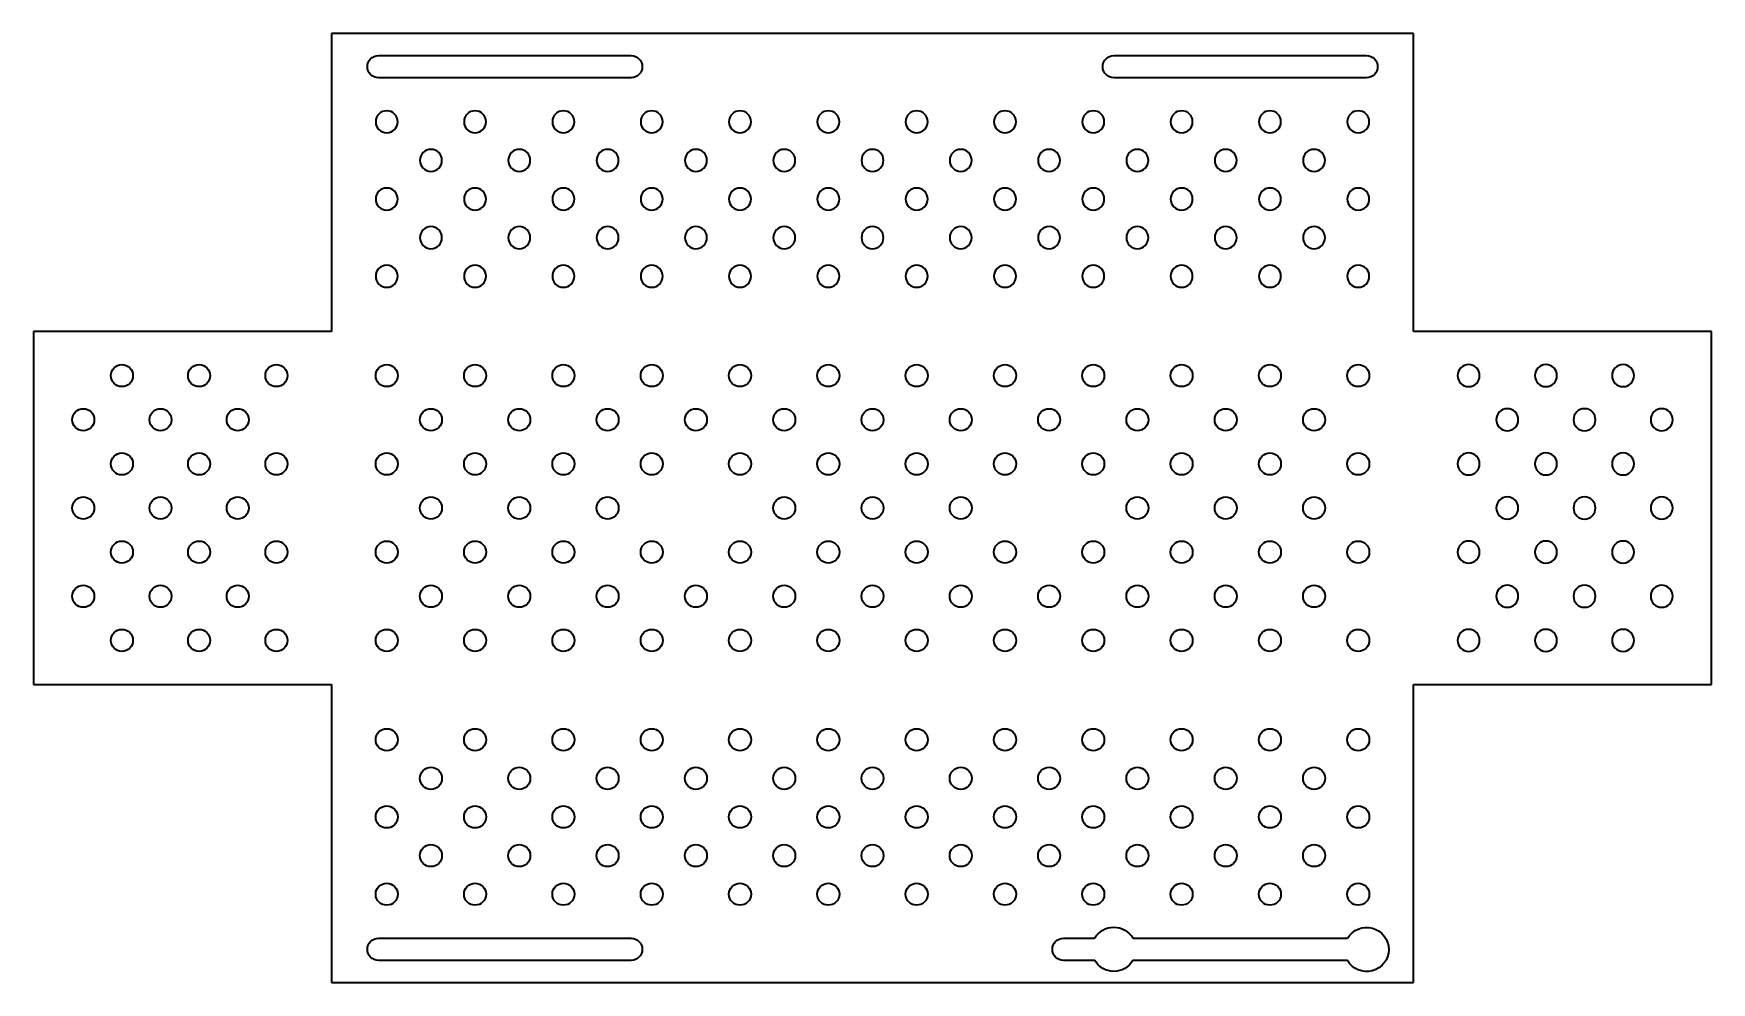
# Model space of a CAD drawing. Header units: inches. Extents: x -6.8 to 31.2, y -6.8 to 14.8.
import ezdxf

# ---------------------------------------------------------------- set-up
doc = ezdxf.new("R2010")
doc.units = ezdxf.units.IN
doc.header["$MEASUREMENT"] = 0
doc.layers.add('1', color=7, linetype='Continuous', true_color=0xffffff)

msp = doc.modelspace()

# ---------------------------------------------------------------- linework, layer by layer
at = {"layer": '1', "color": 252, "linetype": 'Continuous', "lineweight": 35}
for p, q in [((0, 14.75, 0.0625), (0, 8, 0.0625)), ((24.5, 14.75, 0.0625), (0, 14.75, 0.0625)), ((24.5, 14.75), (0, 14.75)), ((0, 14.75), (0, 8)), ((0, 14.75, 0.0625), (0, 14.75)), ((24.5, 8, 0.0625), (24.5, 14.75, 0.0625)), ((24.5, 14.75, 0.0625), (24.5, 14.75)), ((24.5, 8), (24.5, 14.75)), ((1.06, 14.25, 0.0625), (1.06, 14.25)), ((1.06, 14.25), (6.785, 14.25)), ((1.06, 14.25, 0.0625), (6.785, 14.25, 0.0625)), ((6.785, 14.25, 0.0625), (6.785, 14.25)), ((17.715, 14.25, 0.0625), (23.44, 14.25, 0.0625)), ((17.715, 14.25, 0.0625), (17.715, 14.25)), ((17.715, 14.25), (23.44, 14.25)), ((23.44, 14.25, 0.0625), (23.44, 14.25)), ((6.785, 13.75), (1.06, 13.75)), ((1.06, 13.75, 0.0625), (1.06, 13.75)), ((6.785, 13.75, 0.0625), (1.06, 13.75, 0.0625)), ((6.785, 13.75, 0.0625), (6.785, 13.75)), ((23.44, 13.75, 0.0625), (17.715, 13.75, 0.0625)), ((23.44, 13.75), (17.715, 13.75)), ((17.715, 13.75, 0.0625), (17.715, 13.75)), ((23.44, 13.75, 0.0625), (23.44, 13.75)), ((-6.75, 8, 0.0625), (-6.75, 0, 0.0625)), ((-6.75, 8), (-6.75, 0)), ((0, 8, 0.0625), (-6.75, 8, 0.0625)), ((0, 8), (-6.75, 8)), ((-6.75, 8, 0.0625), (-6.75, 8)), ((0, 8, 0.0625), (0, 8)), ((31.25, 8, 0.0625), (24.5, 8, 0.0625)), ((24.5, 8, 0.0625), (24.5, 8)), ((31.25, 8), (24.5, 8)), ((31.25, 0, 0.0625), (31.25, 8, 0.0625)), ((31.25, 8, 0.0625), (31.25, 8)), ((31.25, 0), (31.25, 8)), ((-6.75, 0), (0, 0)), ((-6.75, 0, 0.0625), (0, 0, 0.0625)), ((-6.75, 0, 0.0625), (-6.75, 0)), ((0, 0), (0, -6.75)), ((0, 0, 0.0625), (0, -6.75, 0.0625)), ((0, 0, 0.0625), (0, 0)), ((24.5, -6.75, 0.0625), (24.5, 0, 0.0625)), ((24.5, 0, 0.0625), (24.5, 0)), ((24.5, -6.75), (24.5, 0)), ((24.5, 0, 0.0625), (31.25, 0, 0.0625)), ((24.5, 0), (31.25, 0)), ((31.25, 0, 0.0625), (31.25, 0)), ((1.06, -5.75), (6.785, -5.75)), ((1.06, -5.75, 0.0625), (1.06, -5.75)), ((1.06, -5.75, 0.0625), (6.785, -5.75, 0.0625)), ((6.785, -5.75, 0.0625), (6.785, -5.75)), ((16.575024, -5.75, 0.0625), (16.575024, -5.75)), ((16.575024, -5.75, 0.0625), (17.28102, -5.75, 0.0625)), ((16.575024, -5.75), (17.28102, -5.75)), ((17.28102, -5.75, 0.0625), (17.28102, -5.75)), ((18.14898, -5.75, 0.0625), (23.00898, -5.75, 0.0625)), ((18.14898, -5.75, 0.0625), (18.14898, -5.75)), ((18.14898, -5.75), (23.00898, -5.75)), ((23.00898, -5.75, 0.0625), (23.00898, -5.75)), ((6.785, -6.25, 0.0625), (1.06, -6.25, 0.0625)), ((1.06, -6.25, 0.0625), (1.06, -6.25)), ((6.785, -6.25), (1.06, -6.25)), ((6.785, -6.25, 0.0625), (6.785, -6.25)), ((16.575024, -6.25, 0.0625), (16.575024, -6.25)), ((17.282964, -6.25, 0.0625), (16.575024, -6.25, 0.0625)), ((17.282964, -6.25), (16.575024, -6.25)), ((17.282964, -6.25, 0.0625), (17.282964, -6.25)), ((18.147036, -6.25, 0.0625), (18.147036, -6.25)), ((23.007048, -6.253526, 0.0625), (18.147036, -6.25, 0.0625)), ((23.007048, -6.253526), (18.147036, -6.25)), ((23.007048, -6.253526, 0.0625), (23.007048, -6.253526)), ((0, -6.75, 0.0625), (24.5, -6.75, 0.0625)), ((0, -6.75, 0.0625), (0, -6.75)), ((0, -6.75), (24.5, -6.75)), ((24.5, -6.75, 0.0625), (24.5, -6.75))]:
    msp.add_line(p, q, dxfattribs=at)
at = {"layer": '1', "color": 252, "linetype": 'Continuous', "lineweight": 35, "extrusion": (0, 0, -1)}
for centre in [(-1.25, 12.75), (-1.25, 12.75, -0.0625), (-3.25, 12.75, -0.0625), (-3.25, 12.75), (-5.25, 12.75, -0.0625), (-5.25, 12.75), (-7.25, 12.75, -0.0625), (-7.25, 12.75), (-9.25, 12.75), (-9.25, 12.75, -0.0625), (-11.25, 12.75), (-11.25, 12.75, -0.0625), (-13.25, 12.75), (-13.25, 12.75, -0.0625), (-15.25, 12.75, -0.0625), (-15.25, 12.75), (-17.25, 12.75), (-17.25, 12.75, -0.0625), (-19.25, 12.75), (-19.25, 12.75, -0.0625), (-21.25, 12.75), (-21.25, 12.75, -0.0625), (-23.25, 12.75, -0.0625), (-23.25, 12.75), (-2.25, 11.875), (-2.25, 11.875, -0.0625), (-4.25, 11.875, -0.0625), (-4.25, 11.875), (-6.25, 11.875), (-6.25, 11.875, -0.0625), (-8.25, 11.875), (-8.25, 11.875, -0.0625), (-10.25, 11.875), (-10.25, 11.875, -0.0625), (-12.25, 11.875, -0.0625), (-12.25, 11.875), (-14.25, 11.875), (-14.25, 11.875, -0.0625), (-16.25, 11.875), (-16.25, 11.875, -0.0625), (-18.25, 11.875, -0.0625), (-18.25, 11.875), (-20.25, 11.875), (-20.25, 11.875, -0.0625), (-22.25, 11.875, -0.0625), (-22.25, 11.875), (-1.25, 11), (-1.25, 11, -0.0625), (-3.25, 11, -0.0625), (-3.25, 11), (-5.25, 11), (-5.25, 11, -0.0625), (-7.25, 11), (-7.25, 11, -0.0625), (-9.25, 11), (-9.25, 11, -0.0625), (-11.25, 11, -0.0625), (-11.25, 11), (-13.25, 11, -0.0625), (-13.25, 11), (-15.25, 11), (-15.25, 11, -0.0625), (-17.25, 11), (-17.25, 11, -0.0625), (-19.25, 11), (-19.25, 11, -0.0625), (-21.25, 11), (-21.25, 11, -0.0625), (-23.25, 11), (-23.25, 11, -0.0625), (-2.25, 10.125), (-2.25, 10.125, -0.0625), (-4.25, 10.125, -0.0625), (-4.25, 10.125), (-6.25, 10.125, -0.0625), (-6.25, 10.125), (-8.25, 10.125), (-8.25, 10.125, -0.0625), (-10.25, 10.125), (-10.25, 10.125, -0.0625), (-12.25, 10.125), (-12.25, 10.125, -0.0625), (-14.25, 10.125), (-14.25, 10.125, -0.0625), (-16.25, 10.125, -0.0625), (-16.25, 10.125), (-18.25, 10.125), (-18.25, 10.125, -0.0625), (-20.25, 10.125, -0.0625), (-20.25, 10.125), (-22.25, 10.125), (-22.25, 10.125, -0.0625), (-1.25, 9.25, -0.0625), (-1.25, 9.25), (-3.25, 9.25, -0.0625), (-3.25, 9.25), (-5.25, 9.25, -0.0625), (-5.25, 9.25), (-7.25, 9.25), (-7.25, 9.25, -0.0625), (-9.25, 9.25, -0.0625), (-9.25, 9.25), (-11.25, 9.25), (-11.25, 9.25, -0.0625), (-13.25, 9.25, -0.0625), (-13.25, 9.25), (-15.25, 9.25, -0.0625), (-15.25, 9.25), (-17.25, 9.25, -0.0625), (-17.25, 9.25), (-19.25, 9.25, -0.0625), (-19.25, 9.25), (-21.25, 9.25), (-21.25, 9.25, -0.0625), (-23.25, 9.25, -0.0625), (-23.25, 9.25), (-25.75, 7), (-25.75, 7, -0.0625), (-27.5, 7, -0.0625), (-27.5, 7), (-29.25, 7, -0.0625), (-29.25, 7), (-26.625, 6), (-26.625, 6, -0.0625), (-28.375, 6, -0.0625), (-28.375, 6), (-30.125, 6), (-30.125, 6, -0.0625), (-25.75, 5, -0.0625), (-25.75, 5), (-27.5, 5, -0.0625), (-27.5, 5), (-29.25, 5, -0.0625), (-29.25, 5), (-26.625, 4), (-26.625, 4, -0.0625), (-28.375, 4), (-28.375, 4, -0.0625), (-30.125, 4), (-30.125, 4, -0.0625), (-25.75, 3, -0.0625), (-25.75, 3), (-27.5, 3), (-27.5, 3, -0.0625), (-29.25, 3), (-29.25, 3, -0.0625), (-26.625, 2), (-26.625, 2, -0.0625), (-28.375, 2), (-28.375, 2, -0.0625), (-30.125, 2, -0.0625), (-30.125, 2), (-25.75, 1, -0.0625), (-25.75, 1), (-27.5, 1), (-27.5, 1, -0.0625), (-29.25, 1), (-29.25, 1, -0.0625)]:
    msp.add_circle(centre, 0.25, dxfattribs=at)
at = {"layer": '1', "color": 252, "linetype": 'Continuous', "lineweight": 35}
for centre in [(-4.75, 7), (-4.75, 7, 0.0625), (-3, 7, 0.0625), (-3, 7), (-1.25, 7), (-1.25, 7, 0.0625), (1.25, 7), (1.25, 7, 0.0625), (3.25, 7, 0.0625), (3.25, 7), (5.25, 7, 0.0625), (5.25, 7), (7.25, 7, 0.0625), (7.25, 7), (9.25, 7), (9.25, 7, 0.0625), (11.25, 7, 0.0625), (11.25, 7), (13.25, 7), (13.25, 7, 0.0625), (15.25, 7), (15.25, 7, 0.0625), (17.25, 7), (17.25, 7, 0.0625), (19.25, 7), (19.25, 7, 0.0625), (21.25, 7), (21.25, 7, 0.0625), (23.25, 7), (23.25, 7, 0.0625), (-5.625, 6, 0.0625), (-5.625, 6), (-3.875, 6, 0.0625), (-3.875, 6), (-2.125, 6), (-2.125, 6, 0.0625), (2.25, 6), (2.25, 6, 0.0625), (4.25, 6), (4.25, 6, 0.0625), (6.25, 6), (6.25, 6, 0.0625), (8.25, 6), (8.25, 6, 0.0625), (10.25, 6, 0.0625), (10.25, 6), (12.25, 6), (12.25, 6, 0.0625), (14.25, 6), (14.25, 6, 0.0625), (16.25, 6), (16.25, 6, 0.0625), (18.25, 6), (18.25, 6, 0.0625), (20.25, 6), (20.25, 6, 0.0625), (22.25, 6), (22.25, 6, 0.0625), (-4.75, 5), (-4.75, 5, 0.0625), (-3, 5), (-3, 5, 0.0625), (-1.25, 5, 0.0625), (-1.25, 5), (1.25, 5), (1.25, 5, 0.0625), (3.25, 5), (3.25, 5, 0.0625), (5.25, 5), (5.25, 5, 0.0625), (7.25, 5), (7.25, 5, 0.0625), (9.25, 5, 0.0625), (9.25, 5), (11.25, 5, 0.0625), (11.25, 5), (13.25, 5), (13.25, 5, 0.0625), (15.25, 5), (15.25, 5, 0.0625), (17.25, 5), (17.25, 5, 0.0625), (19.25, 5), (19.25, 5, 0.0625), (21.25, 5), (21.25, 5, 0.0625), (23.25, 5), (23.25, 5, 0.0625), (-5.625, 4, 0.0625), (-5.625, 4), (-3.875, 4, 0.0625), (-3.875, 4), (-2.125, 4, 0.0625), (-2.125, 4), (2.25, 4, 0.0625), (2.25, 4), (4.25, 4), (4.25, 4, 0.0625), (6.25, 4), (6.25, 4, 0.0625), (10.25, 4, 0.0625), (10.25, 4), (12.25, 4), (12.25, 4, 0.0625), (14.25, 4), (14.25, 4, 0.0625), (18.25, 4, 0.0625), (18.25, 4), (20.25, 4, 0.0625), (20.25, 4), (22.25, 4), (22.25, 4, 0.0625), (-4.75, 3, 0.0625), (-4.75, 3), (-3, 3, 0.0625), (-3, 3), (-1.25, 3), (-1.25, 3, 0.0625), (1.25, 3, 0.0625), (1.25, 3), (3.25, 3), (3.25, 3, 0.0625), (5.25, 3), (5.25, 3, 0.0625), (7.25, 3, 0.0625), (7.25, 3), (9.25, 3), (9.25, 3, 0.0625), (11.25, 3, 0.0625), (11.25, 3), (13.25, 3, 0.0625), (13.25, 3), (15.25, 3), (15.25, 3, 0.0625), (17.25, 3), (17.25, 3, 0.0625), (19.25, 3, 0.0625), (19.25, 3), (21.25, 3), (21.25, 3, 0.0625), (23.25, 3), (23.25, 3, 0.0625), (-5.625, 2, 0.0625), (-5.625, 2), (-3.875, 2, 0.0625), (-3.875, 2), (-2.125, 2), (-2.125, 2, 0.0625), (2.25, 2, 0.0625), (2.25, 2), (4.25, 2), (4.25, 2, 0.0625), (6.25, 2), (6.25, 2, 0.0625), (8.25, 2, 0.0625), (8.25, 2), (10.25, 2), (10.25, 2, 0.0625), (12.25, 2, 0.0625), (12.25, 2), (14.25, 2, 0.0625), (14.25, 2), (16.25, 2), (16.25, 2, 0.0625), (18.25, 2, 0.0625), (18.25, 2), (20.25, 2), (20.25, 2, 0.0625), (22.25, 2, 0.0625), (22.25, 2), (-4.75, 1, 0.0625), (-4.75, 1), (-3, 1, 0.0625), (-3, 1), (-1.25, 1, 0.0625), (-1.25, 1), (1.25, 1, 0.0625), (1.25, 1), (3.25, 1), (3.25, 1, 0.0625), (5.25, 1, 0.0625), (5.25, 1), (7.25, 1, 0.0625), (7.25, 1), (9.25, 1, 0.0625), (9.25, 1), (11.25, 1, 0.0625), (11.25, 1), (13.25, 1), (13.25, 1, 0.0625), (15.25, 1, 0.0625), (15.25, 1), (17.25, 1, 0.0625), (17.25, 1), (19.25, 1, 0.0625), (19.25, 1), (21.25, 1), (21.25, 1, 0.0625), (23.25, 1), (23.25, 1, 0.0625), (1.25, -1.25), (1.25, -1.25, 0.0625), (3.25, -1.25, 0.0625), (3.25, -1.25), (5.25, -1.25), (5.25, -1.25, 0.0625), (7.25, -1.25), (7.25, -1.25, 0.0625), (9.25, -1.25, 0.0625), (9.25, -1.25), (11.25, -1.25), (11.25, -1.25, 0.0625), (13.25, -1.25, 0.0625), (13.25, -1.25), (15.25, -1.25, 0.0625), (15.25, -1.25), (17.25, -1.25, 0.0625), (17.25, -1.25), (19.25, -1.25), (19.25, -1.25, 0.0625), (21.25, -1.25), (21.25, -1.25, 0.0625), (23.25, -1.25, 0.0625), (23.25, -1.25), (2.25, -2.125, 0.0625), (2.25, -2.125), (4.25, -2.125, 0.0625), (4.25, -2.125), (6.25, -2.125, 0.0625), (6.25, -2.125), (8.25, -2.125), (8.25, -2.125, 0.0625), (10.25, -2.125, 0.0625), (10.25, -2.125), (12.25, -2.125), (12.25, -2.125, 0.0625), (14.25, -2.125, 0.0625), (14.25, -2.125), (16.25, -2.125, 0.0625), (16.25, -2.125), (18.25, -2.125, 0.0625), (18.25, -2.125), (20.25, -2.125, 0.0625), (20.25, -2.125), (22.25, -2.125), (22.25, -2.125, 0.0625), (1.25, -3, 0.0625), (1.25, -3), (3.25, -3), (3.25, -3, 0.0625), (5.25, -3, 0.0625), (5.25, -3), (7.25, -3, 0.0625), (7.25, -3), (9.25, -3, 0.0625), (9.25, -3), (11.25, -3), (11.25, -3, 0.0625), (13.25, -3), (13.25, -3, 0.0625), (15.25, -3, 0.0625), (15.25, -3), (17.25, -3, 0.0625), (17.25, -3), (19.25, -3), (19.25, -3, 0.0625), (21.25, -3, 0.0625), (21.25, -3), (23.25, -3, 0.0625), (23.25, -3), (2.25, -3.875, 0.0625), (2.25, -3.875), (4.25, -3.875, 0.0625), (4.25, -3.875), (6.25, -3.875, 0.0625), (6.25, -3.875), (8.25, -3.875), (8.25, -3.875, 0.0625), (10.25, -3.875), (10.25, -3.875, 0.0625), (12.25, -3.875), (12.25, -3.875, 0.0625), (14.25, -3.875, 0.0625), (14.25, -3.875), (16.25, -3.875, 0.0625), (16.25, -3.875), (18.25, -3.875, 0.0625), (18.25, -3.875), (20.25, -3.875), (20.25, -3.875, 0.0625), (22.25, -3.875), (22.25, -3.875, 0.0625), (1.25, -4.75), (1.25, -4.75, 0.0625), (3.25, -4.75), (3.25, -4.75, 0.0625), (5.25, -4.75, 0.0625), (5.25, -4.75), (7.25, -4.75), (7.25, -4.75, 0.0625), (9.25, -4.75), (9.25, -4.75, 0.0625), (11.25, -4.75), (11.25, -4.75, 0.0625), (13.25, -4.75), (13.25, -4.75, 0.0625), (15.25, -4.75), (15.25, -4.75, 0.0625), (17.25, -4.75, 0.0625), (17.25, -4.75), (19.25, -4.75, 0.0625), (19.25, -4.75), (21.25, -4.75), (21.25, -4.75, 0.0625), (23.25, -4.75), (23.25, -4.75, 0.0625)]:
    msp.add_circle(centre, 0.25, dxfattribs=at)
at = {"layer": '1', "color": 252, "linetype": 'Continuous', "lineweight": 35, "extrusion": (0, 0, -1)}
for centre, radius, start, end in [((-1.06, 14), 0.25, 270, 90), ((-1.06, 14, -0.0625), 0.25, 270, 90), ((-6.785, 14), 0.25, 90, 270), ((-6.785, 14, -0.0625), 0.25, 90, 270), ((-17.715, 14), 0.25, 270, 90), ((-17.715, 14, -0.0625), 0.25, 270, 90), ((-23.44, 14), 0.25, 90, 270), ((-23.44, 14, -0.0625), 0.25, 90, 270), ((-17.715, -5.998316, -0.0625), 0.5, 29.777471, 150.222529), ((-17.715, -5.998316), 0.5, 29.777471, 150.222529), ((-23.44, -6.003421, -0.0625), 0.5, 30.453679, 329.986085), ((-23.44, -6.003421), 0.5, 30.453679, 329.986085), ((-1.06, -6, -0.0625), 0.25, 270, 90), ((-1.06, -6), 0.25, 270, 90), ((-6.785, -6), 0.25, 90, 270), ((-6.785, -6, -0.0625), 0.25, 90, 270), ((-16.575024, -6), 0.25, 270, 90), ((-16.575024, -6, -0.0625), 0.25, 270, 90), ((-17.715, -5.998316, -0.0625), 0.5, 210.223029, 329.776971), ((-17.715, -5.998316), 0.5, 210.223029, 329.776971)]:
    msp.add_arc(centre, radius, start, end, dxfattribs=at)

doc.saveas('drawing.dxf')
